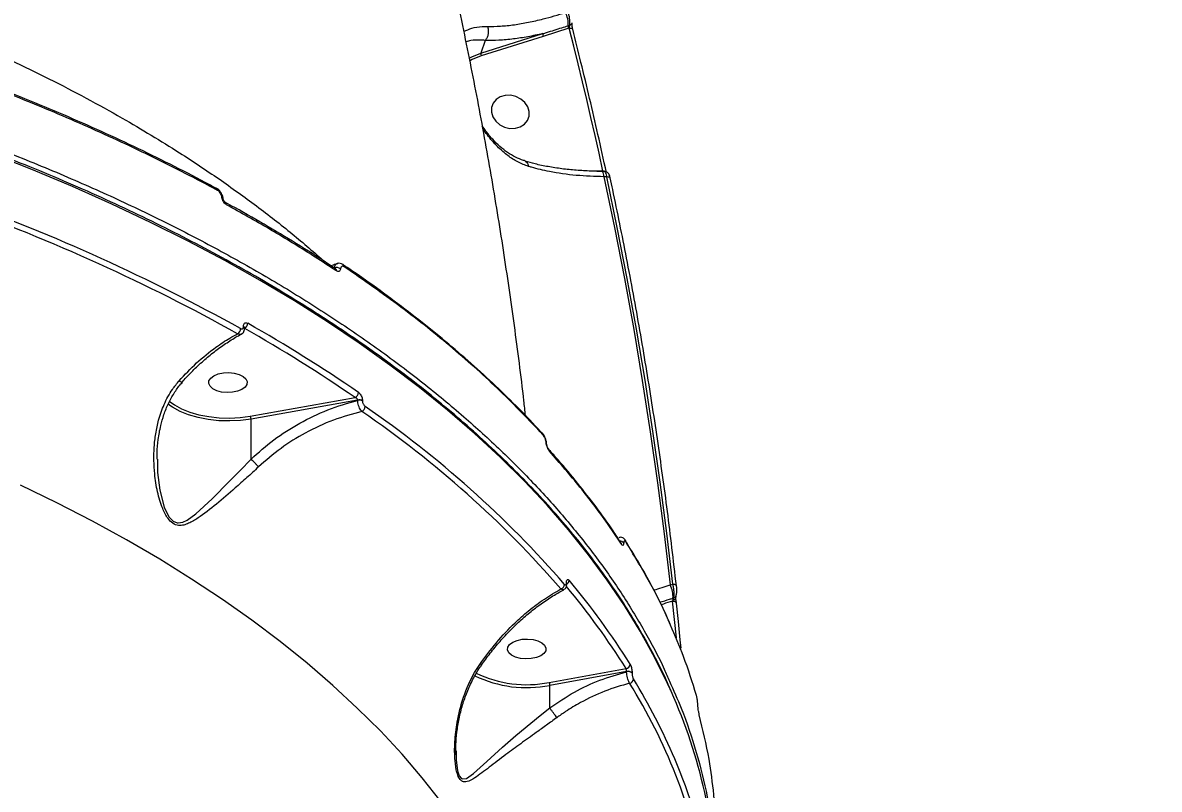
# Model space of a CAD drawing. Header units: millimetres. Extents: x -10881 to 8954, y -8695 to 5624.
# Drawn here: x -4255.8 to -3991.5, y 2245.8 to 2424.1 of the extents above; entities that cross this region are included whole.
import ezdxf

# ---------------------------------------------------------------- set-up
doc = ezdxf.new("R2010")
doc.units = ezdxf.units.MM
for name, color, linetype in [('DIKOM_ОБЪЕКТ', 7, 'Continuous'), ('DIKOM_РАЗМЕР_ЗОНА', 7, 'Continuous'), ('DIKOM_РАЗМЕР_ОБЪЕКТА', 7, 'Continuous')]:
    doc.layers.add(name, color=color, linetype=linetype)
doc.styles.add('style1', font='arial.ttf', dxfattribs={"width": 0.8})
doc.dimstyles.new('1-50', dxfattribs={"dimtxt": 300, "dimasz": 200, "dimexe": 100, "dimexo": 0, "dimgap": 100, "dimtad": 1, "dimtxsty": 'style1', "dimcen": 200, "dimclrd": 7, "dimclre": 7, "dimclrt": 7, "dimadec": 1, "dimazin": 2, "dimtfac": 1, "dimtmove": 0, "dimatfit": 2, "dimfxl": 0, "dimlwd": 25, "dimlwe": 18, "dimarcsym": 0})

# ---------------------------------------------------------------- blocks, each defined once
blk = doc.blocks.new('*D9')
at = {"layer": 'Defpoints', "color": 0, "transparency": 16777216}
for p in [(-9533.99, 4149), (-6877.05, 4149), (-2715.65, -5051.15)]:
    blk.add_point(p, dxfattribs=at)
at = {"layer": 'DIKOM_РАЗМЕР_ОБЪЕКТА', "color": 7, "lineweight": 18, "transparency": 16777216}
for p, q in [((-6877.05, 4149), (-9633.99, 4149)), ((-2715.65, -5051.15), (-9633.99, -5051.15))]:
    blk.add_line(p, q, dxfattribs=at)
at = {"layer": 'DIKOM_РАЗМЕР_ОБЪЕКТА', "color": 7, "lineweight": 25, "transparency": 16777216}
blk.add_line((-9533.99, -4851.15), (-9533.99, 3949), dxfattribs=at)
at = {"layer": 'DIKOM_РАЗМЕР_ОБЪЕКТА', "color": 7, "transparency": 16777216}
for points in [[(-9567.32, 3949), (-9500.66, 3949), (-9533.99, 4149)], [(-9567.32, -4851.15), (-9500.66, -4851.15), (-9533.99, -5051.15)]]:
    blk.add_solid(points, dxfattribs=at)
at = {"layer": 'DIKOM_РАЗМЕР_ОБЪЕКТА', "color": 7, "transparency": 16777216, "insert": (-9787.16, -451.07), "char_height": 300, "attachment_point": 5, "rotation": 90, "style": 'style1'}
blk.add_mtext('9200', dxfattribs=at)
blk = doc.blocks.new('*D10')
at = {"layer": 'Defpoints', "color": 0, "transparency": 16777216}
for p in [(-7152.73, 2730.8), (7385.22, 911.28), (7385.22, -7693.77)]:
    blk.add_point(p, dxfattribs=at)
at = {"layer": 'DIKOM_РАЗМЕР_ОБЪЕКТА', "color": 7, "lineweight": 18, "transparency": 16777216}
for p, q in [((-7152.73, 2730.8), (-7152.73, -7793.77)), ((7385.22, 911.28), (7385.22, -7793.77))]:
    blk.add_line(p, q, dxfattribs=at)
at = {"layer": 'DIKOM_РАЗМЕР_ОБЪЕКТА', "color": 7, "lineweight": 25, "transparency": 16777216}
blk.add_line((-6952.73, -7693.77), (7185.22, -7693.77), dxfattribs=at)
at = {"layer": 'DIKOM_РАЗМЕР_ОБЪЕКТА', "color": 7, "transparency": 16777216}
for points in [[(-6952.73, -7660.43), (-6952.73, -7727.1), (-7152.73, -7693.77)], [(7185.22, -7660.43), (7185.22, -7727.1), (7385.22, -7693.77)]]:
    blk.add_solid(points, dxfattribs=at)
at = {"layer": 'DIKOM_РАЗМЕР_ОБЪЕКТА', "color": 7, "transparency": 16777216, "insert": (116.24, -7440.59), "char_height": 300, "attachment_point": 5, "style": 'style1'}
blk.add_mtext('14500', dxfattribs=at)
blk = doc.blocks.new('*D11')
at = {"layer": 'Defpoints', "color": 0, "transparency": 16777216}
for p in [(-7028.45, 5624.13), (-10431.26, -7165.91), (-2784.83, -7165.91)]:
    blk.add_point(p, dxfattribs=at)
at = {"layer": 'DIKOM_РАЗМЕР_ЗОНА', "color": 7, "lineweight": 18, "transparency": 16777216}
for p, q in [((-7028.45, 5624.13), (-10531.26, 5624.13)), ((-2784.83, -7165.91), (-10531.26, -7165.91))]:
    blk.add_line(p, q, dxfattribs=at)
at = {"layer": 'DIKOM_РАЗМЕР_ЗОНА', "color": 7, "lineweight": 25, "transparency": 16777216}
blk.add_line((-10431.26, 5424.13), (-10431.26, -6965.91), dxfattribs=at)
at = {"layer": 'DIKOM_РАЗМЕР_ЗОНА', "color": 7, "transparency": 16777216}
for points in [[(-10464.6, 5424.13), (-10397.93, 5424.13), (-10431.26, 5624.13)], [(-10464.6, -6965.91), (-10397.93, -6965.91), (-10431.26, -7165.91)]]:
    blk.add_solid(points, dxfattribs=at)
at = {"layer": 'DIKOM_РАЗМЕР_ЗОНА', "color": 7, "transparency": 16777216, "insert": (-10684.43, -770.89), "char_height": 300, "attachment_point": 5, "rotation": 90, "style": 'style1'}
blk.add_mtext('12800', dxfattribs=at)
blk = doc.blocks.new('*D12')
at = {"layer": 'Defpoints', "color": 0, "transparency": 16777216}
for p in [(-9113.32, 3014.05), (8954.2, 2756.48), (8954.2, -8594.51)]:
    blk.add_point(p, dxfattribs=at)
at = {"layer": 'DIKOM_РАЗМЕР_ЗОНА', "color": 7, "lineweight": 18, "transparency": 16777216}
for p, q in [((-9113.32, 3014.05), (-9113.32, -8694.51)), ((8954.2, 2756.48), (8954.2, -8694.51))]:
    blk.add_line(p, q, dxfattribs=at)
at = {"layer": 'DIKOM_РАЗМЕР_ЗОНА', "color": 7, "lineweight": 25, "transparency": 16777216}
blk.add_line((-8913.32, -8594.51), (8754.2, -8594.51), dxfattribs=at)
at = {"layer": 'DIKOM_РАЗМЕР_ЗОНА', "color": 7, "transparency": 16777216}
for points in [[(-8913.32, -8561.18), (-8913.32, -8627.85), (-9113.32, -8594.51)], [(8754.2, -8561.18), (8754.2, -8627.85), (8954.2, -8594.51)]]:
    blk.add_solid(points, dxfattribs=at)
at = {"layer": 'DIKOM_РАЗМЕР_ЗОНА', "color": 7, "transparency": 16777216, "insert": (-79.56, -8341.34), "char_height": 300, "attachment_point": 5, "style": 'style1'}
blk.add_mtext('18000', dxfattribs=at)

msp = doc.modelspace()

# ---------------------------------------------------------------- linework, layer by layer
at = {"layer": 'DIKOM_ОБЪЕКТ', "color": 7, "linetype": 'Continuous', "lineweight": 15}
for p, q in [((-4149.306, 2417.013), (-4134.891, 2421.535)), ((-4134.77, 2420.874), (-4149.185, 2416.352)), ((-4128.851, 2422.77), (-4134.77, 2420.874)), ((-4128.983, 2423.383), (-4128.618, 2423.497)), ((-4128.729, 2422.808), (-4128.851, 2422.77)), ((-4148.298, 2419.957), (-4149.306, 2417.013)), ((-4122.353, 2389.553), (-4121.406, 2389.549)), ((-4121.406, 2389.549), (-4120.906, 2389.55)), ((-4120.529, 2389.501), (-4121.102, 2389.5)), ((-4121.102, 2389.5), (-4121.087, 2389.499)), ((-4120.015, 2388.269), (-4120.663, 2388.267)), ((-4210.852, 2385.625), (-4210.8, 2385.601)), ((-4181.327, 2367.837), (-4181.28, 2367.809)), ((-4204.486, 2353.41), (-4204.486, 2353.457)), ((-4204.224, 2353.062), (-4204.224, 2353.11)), ((-4202.907, 2332.588), (-4178.554, 2336.915)), ((-4177.943, 2336.323), (-4202.744, 2331.916)), ((-4177.943, 2336.255), (-4177.943, 2336.323)), ((-4221.404, 2334.929), (-4222.093, 2335.454)), ((-4176.813, 2336.142), (-4176.813, 2336.074)), ((-4202.744, 2322.583), (-4202.744, 2331.916)), ((-4129.404, 2293.792), (-4129.404, 2293.86)), ((-4129.321, 2293.587), (-4129.321, 2293.655)), ((-4105.281, 2293.322), (-4104.657, 2293.518)), ((-4104.62, 2290.257), (-4104.415, 2290.321)), ((-4105.306, 2284.255), (-4105.478, 2284.642)), ((-4133.449, 2270.64), (-4115.529, 2273.872)), ((-4115.404, 2273.193), (-4133.285, 2269.968)), ((-4115.404, 2273.146), (-4115.404, 2273.193)), ((-4114.12, 2272.863), (-4114.12, 2272.816)), ((-4133.285, 2264.727), (-4133.285, 2269.968)), ((-4155.068, 2254.748), (-4155.071, 2253.788))]:
    msp.add_line(p, q, dxfattribs=at)
at = {"layer": 'DIKOM_ОБЪЕКТ', "color": 7, "linetype": 'Continuous', "lineweight": 15, "flags": 128}
for points in [[(-4128.729, 2422.808), (-4128.549, 2422.818), (-4128.382, 2422.809), (-4128.234, 2422.782), (-4128.111, 2422.736), (-4128.016, 2422.675), (-4127.955, 2422.6), (-4127.934, 2422.547)], [(-4120.906, 2389.55), (-4121.818, 2393.713), (-4122.749, 2397.875), (-4123.699, 2402.035), (-4124.667, 2406.193), (-4125.655, 2410.349), (-4126.661, 2414.504), (-4127.686, 2418.657), (-4128.729, 2422.808)], [(-4152.01, 2415.855), (-4151.389, 2416.177), (-4149.306, 2417.013)], [(-4149.185, 2416.352), (-4151.312, 2415.488), (-4151.915, 2415.168)], [(-4141.274, 2399.514), (-4140.118, 2399.85), (-4139.153, 2400.468), (-4138.455, 2401.32), (-4138.081, 2402.335), (-4138.062, 2403.431), (-4138.4, 2404.519), (-4139.065, 2405.512), (-4140.006, 2406.329), (-4141.145, 2406.904), (-4142.391, 2407.189), (-4143.642, 2407.163), (-4144.797, 2406.827), (-4145.763, 2406.208), (-4146.461, 2405.357), (-4146.834, 2404.342), (-4146.853, 2403.246), (-4146.516, 2402.157), (-4145.851, 2401.164), (-4144.91, 2400.348), (-4143.77, 2399.773), (-4142.525, 2399.487), (-4141.274, 2399.514)], [(-4105.065, 2268.587), (-4105.9, 2270.432), (-4108.891, 2276.517), (-4112.223, 2282.554), (-4115.894, 2288.539), (-4119.901, 2294.467), (-4124.24, 2300.332), (-4128.908, 2306.13), (-4133.901, 2311.855), (-4139.214, 2317.504), (-4144.843, 2323.071), (-4150.784, 2328.551), (-4157.031, 2333.94), (-4163.579, 2339.234), (-4170.423, 2344.428), (-4177.556, 2349.517), (-4184.973, 2354.497), (-4192.668, 2359.365), (-4200.634, 2364.116), (-4208.865, 2368.745), (-4217.352, 2373.25), (-4226.09, 2377.625), (-4235.071, 2381.869), (-4244.288, 2385.976), (-4253.731, 2389.944), (-4263.395, 2393.77)], [(-4120.663, 2388.267), (-4118.205, 2376.423), (-4115.899, 2364.568), (-4113.746, 2352.706), (-4111.746, 2340.836), (-4109.899, 2328.962), (-4108.206, 2317.084), (-4106.667, 2305.203), (-4105.281, 2293.322)], [(-4120.015, 2388.269), (-4119.834, 2388.273), (-4119.666, 2388.259), (-4119.517, 2388.227), (-4119.393, 2388.177), (-4119.298, 2388.113), (-4119.235, 2388.036), (-4119.211, 2387.971)], [(-4104.657, 2293.518), (-4106.042, 2305.375), (-4107.58, 2317.231), (-4109.271, 2329.085), (-4111.115, 2340.935), (-4113.112, 2352.78), (-4115.261, 2364.618), (-4117.562, 2376.448), (-4120.015, 2388.269)], [(-4205.847, 2338.375), (-4207.036, 2338.129), (-4208.311, 2338.067), (-4209.568, 2338.192), (-4210.707, 2338.494), (-4211.634, 2338.949), (-4212.274, 2339.52), (-4212.576, 2340.161), (-4212.515, 2340.82), (-4212.096, 2341.443), (-4211.353, 2341.98), (-4210.347, 2342.388), (-4209.157, 2342.633), (-4207.882, 2342.696), (-4206.625, 2342.571), (-4205.486, 2342.269), (-4204.559, 2341.814), (-4203.919, 2341.242), (-4203.617, 2340.602), (-4203.678, 2339.943), (-4204.097, 2339.32), (-4204.84, 2338.782), (-4205.847, 2338.375)], [(-4221.738, 2336.076), (-4220.571, 2335.222), (-4218.898, 2334.303), (-4216.972, 2333.526), (-4214.839, 2332.91), (-4212.548, 2332.468), (-4210.153, 2332.211), (-4207.709, 2332.145), (-4205.275, 2332.272), (-4202.907, 2332.588)], [(-4202.744, 2331.916), (-4205.186, 2331.59), (-4207.697, 2331.459), (-4210.216, 2331.527), (-4212.686, 2331.792), (-4215.049, 2332.248), (-4217.249, 2332.884), (-4219.235, 2333.685), (-4220.961, 2334.632), (-4221.404, 2334.929)], [(-4224.478, 2322.588), (-4224.48, 2319.456), (-4223.968, 2315.367), (-4222.923, 2311.436), (-4221.835, 2309.189), (-4220.864, 2308.15), (-4219.928, 2307.766), (-4219.669, 2307.742), (-4218.599, 2307.927), (-4217.576, 2308.422), (-4215.593, 2309.863), (-4211.75, 2313.382), (-4207.714, 2317.449), (-4205.257, 2319.962), (-4202.744, 2322.58), (-4202.743, 2322.581), (-4202.743, 2322.581)], [(-4158.516, 2242.927), (-4162.906, 2248.484), (-4167.623, 2253.97), (-4172.663, 2259.379), (-4178.022, 2264.707), (-4183.693, 2269.948), (-4189.672, 2275.097), (-4195.953, 2280.15), (-4202.53, 2285.103), (-4209.398, 2289.949), (-4216.55, 2294.685), (-4223.979, 2299.307), (-4231.678, 2303.811), (-4239.64, 2308.191), (-4247.858, 2312.444), (-4256.324, 2316.566)], [(-4104.657, 2293.518), (-4104.474, 2293.508), (-4104.303, 2293.479), (-4104.152, 2293.434), (-4104.026, 2293.373), (-4103.929, 2293.298), (-4103.865, 2293.214), (-4103.836, 2293.122), (-4103.844, 2293.026)], [(-4104.707, 2289.575), (-4104.523, 2289.564), (-4104.353, 2289.535), (-4104.201, 2289.488), (-4104.075, 2289.426), (-4103.978, 2289.351), (-4103.915, 2289.266), (-4103.887, 2289.173), (-4103.895, 2289.077)], [(-4103.821, 2280.94), (-4103.831, 2281.046), (-4104.259, 2285.31), (-4104.707, 2289.575)], [(-4103.926, 2289.828), (-4103.926, 2289.828), (-4103.94, 2289.818)], [(-4103.895, 2289.077), (-4103.447, 2284.809), (-4103.018, 2280.541), (-4102.829, 2278.589)], [(-4103.87, 2290.855), (-4103.861, 2290.934), (-4103.867, 2291.052)], [(-4136.388, 2276.427), (-4137.577, 2276.182), (-4138.852, 2276.119), (-4140.109, 2276.244), (-4141.248, 2276.546), (-4142.175, 2277.001), (-4142.815, 2277.572), (-4143.117, 2278.213), (-4143.056, 2278.872), (-4142.637, 2279.495), (-4141.894, 2280.032), (-4140.888, 2280.44), (-4139.699, 2280.685), (-4138.423, 2280.748), (-4137.166, 2280.623), (-4136.027, 2280.321), (-4135.1, 2279.866), (-4134.46, 2279.295), (-4134.158, 2278.654), (-4134.219, 2277.995), (-4134.638, 2277.372), (-4135.381, 2276.834), (-4136.388, 2276.427)], [(-4155.071, 2253.788), (-4155.074, 2252.693), (-4154.714, 2250.108), (-4154.314, 2248.959), (-4153.769, 2248.304), (-4153.761, 2248.299), (-4153.572, 2248.21), (-4152.595, 2248.329), (-4150.995, 2249.445), (-4147.904, 2252.267), (-4144.294, 2255.613), (-4141.153, 2258.336), (-4137.689, 2261.198), (-4135.516, 2262.941), (-4133.285, 2264.72), (-4133.283, 2264.721), (-4133.283, 2264.721)]]:
    msp.add_lwpolyline(points, dxfattribs=at)
at = {"layer": 'DIKOM_ОБЪЕКТ', "color": 7, "linetype": 'Continuous', "lineweight": 15}
for centre, radius, start, end in [((-4134.683, 2423.758), 5.713, 356.23897, 28.1014), ((-4128.795, 2424.219), 0.743, 283.77194, 348.30563), ((-4133.872, 2421.379), 1.03, 171.30695, 209.38043), ((-4127.843, 2423.308), 1.143, 176.23897, 208.1014), ((-4148.288, 2416.858), 1.03, 171.30702, 209.38078), ((-4122.295, 2388.394), 1.637, 355.55465, 42.41509), ((-4120.749, 2388.444), 1.117, 65.1639, 98.06362), ((-4211.117, 2385.135), 0.564, 355.10635, 55.77669), ((-4425.862, 1954.925), 453.738, 60.99452, 70.1349), ((-4425.666, 1955.225), 454.742, 60.99452, 70.1349), ((-4209.568, 2383.092), 0.351, 16.8331, 78.57169), ((-4208.983, 2381.805), 0.557, 354.79744, 58.07419), ((-4182.829, 2365.684), 1.439, 52.10288, 112.27227), ((-4183.431, 2366.376), 0.586, 356.34513, 54.3425), ((-4181.637, 2367.336), 0.592, 356.70405, 52.99995), ((-4206.6, 2352.975), 1.436, 301.61704, 358.1873), ((-4204.647, 2353.064), 0.425, 5.62803, 67.70409), ((-4204.65, 2353.013), 0.43, 7.46597, 67.50174), ((-4204.885, 2354.21), 1.413, 298.39101, 358.38618), ((-4372.938, 2054.723), 342.662, 55.43964, 60.50202), ((-4372.6, 2055.214), 343.48, 55.43964, 60.50202), ((-4179.078, 2338.134), 1.326, 293.2332, 357.68856), ((-4177.616, 2334.744), 1.613, 60.13839, 101.70474), ((-4177.616, 2334.675), 1.613, 60.13839, 101.70474), ((-4177.532, 2334.866), 1.33, 295.95788, 357.49828), ((-4315.371, 2131.877), 244.706, 40.99128, 55.5516), ((-4314.93, 2132.568), 245.247, 40.99128, 55.5516), ((-4204.146, 2331.931), 1.402, 359.37017, 27.91502), ((-4135.511, 2328.266), 0.652, 359.2227, 45.37608), ((-4134.216, 2326.205), 0.204, 7.82156, 56.77845), ((-4133.986, 2324.434), 0.656, 359.18219, 42.90609), ((-4116.97, 2302.475), 1.059, 33.12315, 91.17424), ((-4117.267, 2302.759), 0.688, 0.08377, 34.45461), ((-4116.274, 2303.347), 0.69, 0.2538, 34.49857), ((-4129.898, 2294.46), 1.122, 300.46633, 357.00164), ((-4261.271, 2183.057), 173.067, 32.04618, 40.04277), ((-4130.979, 2293.513), 1.166, 285.66818, 356.23094), ((-4129.635, 2293.648), 0.313, 0.26761, 42.67851), ((-4129.638, 2293.578), 0.317, 3.28875, 42.54921), ((-4261.695, 2182.382), 172.438, 32.0437, 39.89345), ((-4110.321, 2290.631), 5.713, 356.23897, 28.1014), ((-4103.671, 2290.167), 0.953, 174.61253, 198.32485), ((-4104.382, 2287.689), 2.187, 77.98526, 95.10309), ((-4104.565, 2291.019), 0.714, 282.15563, 346.73358), ((-4115.683, 2274.971), 1.109, 277.98117, 355.64451), ((-4115.052, 2271.9), 1.34, 45.92177, 105.20876), ((-4115.052, 2271.853), 1.34, 45.92177, 105.20876), ((-4138.64, 2297.178), 27.732, 244.28102, 281.13301), ((-4138.64, 2296.983), 26.849, 244.09917, 281.14742), ((-4114.914, 2271.542), 1.099, 281.1309, 355.78462), ((-4225.458, 2201.425), 130.512, 10.92108, 31.93658), ((-4235.52, 2196.847), 142.754, 23.10966, 31.51173), ((-4212.742, 2219.764), 118.229, 0.31783, 24.39053), ((-4217.222, 2204.5), 122.921, 10.57117, 23.17616)]:
    msp.add_arc(centre, radius, start, end, dxfattribs=at)
for points, knots in [([(-4138.907, 2332.697), (-4139.031, 2333.852), (-4139.783, 2340.848), (-4141.468, 2353.667), (-4143.979, 2371.153), (-4146.83, 2388.618), (-4149.986, 2406.061), (-4153.456, 2423.477), (-4157.236, 2440.86), (-4161.328, 2458.207), (-4165.729, 2475.512), (-4170.439, 2492.771), (-4175.457, 2509.98), (-4180.782, 2527.132), (-4186.413, 2544.224), (-4192.348, 2561.251), (-4198.586, 2578.208), (-4205.126, 2595.09), (-4211.966, 2611.893), (-4219.104, 2628.612), (-4226.539, 2645.242), (-4234.268, 2661.778), (-4242.291, 2678.216), (-4250.603, 2694.552), (-4259.21, 2710.778), (-4267.866, 2726.508), (-4273.784, 2736.764), (-4276.633, 2741.7)], [0, 0, 0, 0, 0.0081035, 0.0490829, 0.0901007, 0.1311578, 0.1722551, 0.2133931, 0.2545725, 0.2957939, 0.3370576, 0.378364, 0.4197135, 0.4611061, 0.502542, 0.5440211, 0.5855434, 0.6271086, 0.6687167, 0.7103671, 0.7520596, 0.7937936, 0.8355687, 0.8773841, 0.9192393, 0.9611334, 1, 1, 1, 1]), ([(-4589.036, 2465.528), (-4582.877, 2466.026), (-4570.517, 2467.025), (-4551.769, 2467.944), (-4532.801, 2468.432), (-4513.668, 2468.435), (-4494.343, 2467.952), (-4474.949, 2466.968), (-4455.508, 2465.473), (-4437.404, 2463.597), (-4420.639, 2461.446), (-4405.233, 2459.12), (-4389.935, 2456.455), (-4374.791, 2453.452), (-4359.788, 2450.1), (-4344.999, 2446.409), (-4330.442, 2442.377), (-4316.641, 2438.156), (-4303.598, 2433.789), (-4291.289, 2429.31), (-4279.302, 2424.58), (-4268.401, 2419.921), (-4258.549, 2415.399), (-4249.668, 2411.057), (-4241.046, 2406.567), (-4230.803, 2400.885), (-4220.448, 2394.626), (-4210.106, 2387.763), (-4201.37, 2381.467), (-4193.096, 2375.026), (-4188.001, 2370.598), (-4185.469, 2368.397)], [0, 0, 0, 0, 0.0396688, 0.0796068, 0.1196409, 0.1602561, 0.2009726, 0.2422849, 0.2837042, 0.3254162, 0.3591255, 0.3929995, 0.4269326, 0.461218, 0.4955647, 0.5302701, 0.5650392, 0.5999832, 0.6316459, 0.6633086, 0.695167, 0.7270254, 0.7527757, 0.7785261, 0.8043815, 0.830237, 0.8736405, 0.9052279, 0.9368153, 0.9685979, 1, 1, 1, 1]), ([(-4657.221, 2425.53), (-4652.9, 2426.31), (-4643.106, 2428.078), (-4627.604, 2430.47), (-4610.716, 2432.713), (-4593.618, 2434.59), (-4576.219, 2436.115), (-4558.584, 2437.269), (-4540.699, 2438.043), (-4522.723, 2438.422), (-4504.898, 2438.405), (-4487.303, 2438.005), (-4469.925, 2437.238), (-4452.584, 2436.097), (-4435.185, 2434.57), (-4417.802, 2432.653), (-4400.429, 2430.335), (-4383.221, 2427.629), (-4366.413, 2424.575), (-4350.067, 2421.198), (-4334.161, 2417.512), (-4318.531, 2413.48), (-4303.095, 2409.074), (-4287.925, 2404.302), (-4273.02, 2399.154), (-4258.523, 2393.668), (-4244.625, 2387.921), (-4231.371, 2381.948), (-4218.731, 2375.76), (-4206.575, 2369.29), (-4194.841, 2362.502), (-4183.593, 2355.414), (-4172.839, 2348.015), (-4162.685, 2340.367), (-4153.266, 2332.575), (-4144.598, 2324.681), (-4136.649, 2316.686), (-4129.336, 2308.51), (-4122.63, 2300.104), (-4116.562, 2291.499), (-4111.213, 2282.68), (-4107.504, 2275.818), (-4105.827, 2271.865), (-4105.434, 2270.936)], [0, 0, 0, 0, 0.0193545, 0.043868, 0.0683816, 0.0930654, 0.1177492, 0.1429701, 0.1681909, 0.1935974, 0.2190038, 0.2435173, 0.2680309, 0.2927147, 0.3173985, 0.3426193, 0.3678402, 0.3932466, 0.418653, 0.4431665, 0.4676801, 0.4923639, 0.5170477, 0.5422685, 0.5674894, 0.5928958, 0.6183022, 0.6428157, 0.6673292, 0.692013, 0.7166968, 0.7419177, 0.7671385, 0.7925449, 0.8179514, 0.8424649, 0.8669783, 0.8916621, 0.9163459, 0.9415667, 0.9667875, 0.9921939, 1, 1, 1, 1]), ([(-4105.158, 2268.875), (-4105.397, 2269.436), (-4106.463, 2271.936), (-4108.665, 2276.335), (-4111.77, 2282.066), (-4115.201, 2287.748), (-4118.927, 2293.381), (-4122.953, 2298.958), (-4127.274, 2304.476), (-4131.886, 2309.93), (-4136.787, 2315.317), (-4141.973, 2320.631), (-4147.439, 2325.87), (-4153.181, 2331.029), (-4159.196, 2336.105), (-4165.478, 2341.093), (-4172.022, 2345.989), (-4178.825, 2350.791), (-4185.879, 2355.493), (-4193.181, 2360.094), (-4200.725, 2364.589), (-4208.504, 2368.976), (-4216.513, 2373.25), (-4224.746, 2377.409), (-4233.197, 2381.449), (-4241.86, 2385.368), (-4250.727, 2389.163), (-4259.792, 2392.831), (-4269.049, 2396.369), (-4278.49, 2399.774), (-4288.108, 2403.045), (-4297.896, 2406.178), (-4307.847, 2409.171), (-4317.953, 2412.022), (-4328.207, 2414.729), (-4338.601, 2417.29), (-4349.127, 2419.703), (-4359.777, 2421.967), (-4370.543, 2424.079), (-4381.417, 2426.037), (-4392.392, 2427.842), (-4403.458, 2429.49), (-4414.607, 2430.981), (-4425.832, 2432.314), (-4437.123, 2433.488), (-4448.472, 2434.502), (-4459.871, 2435.355), (-4471.31, 2436.047), (-4482.783, 2436.577), (-4494.279, 2436.942), (-4504.526, 2437.131), (-4510.939, 2437.157), (-4513.513, 2437.168)], [0, 0, 0, 0, 0.0059079, 0.026298, 0.0466941, 0.0670961, 0.0875033, 0.1079155, 0.1283321, 0.1487525, 0.1691761, 0.1896025, 0.2100311, 0.2304614, 0.2508931, 0.2713258, 0.2917591, 0.3121929, 0.3326269, 0.3530608, 0.3734946, 0.393928, 0.4143611, 0.4347938, 0.4552259, 0.4756575, 0.4960886, 0.5165191, 0.5369491, 0.5573785, 0.5778074, 0.5982358, 0.6186636, 0.639091, 0.6595179, 0.6799444, 0.7003704, 0.7207961, 0.7412214, 0.7616463, 0.782071, 0.8024953, 0.8229195, 0.8433433, 0.863767, 0.8841905, 0.9046138, 0.925037, 0.9454602, 0.9658832, 0.9863062, 1, 1, 1, 1]), ([(-4147.712, 2423.206), (-4146.739, 2423.215), (-4144.783, 2423.231), (-4141.591, 2423.573), (-4138.255, 2424.136), (-4134.315, 2425.015), (-4131.375, 2425.917), (-4129.644, 2426.449)], [0, 0, 0, 0, 0.1872854, 0.3765509, 0.5570061, 0.7391968, 1, 1, 1, 1]), ([(-4128.618, 2423.497), (-4128.615, 2423.519), (-4128.585, 2423.72), (-4128.566, 2424.196), (-4128.637, 2425.001), (-4128.797, 2425.868), (-4128.96, 2426.382), (-4129.041, 2426.638)], [0, 0, 0, 0, 0.0286324, 0.2670867, 0.510146, 0.7556544, 1, 1, 1, 1]), ([(-4127.933, 2422.551), (-4127.939, 2422.573), (-4127.971, 2422.687), (-4128.024, 2422.974), (-4128.072, 2423.359), (-4128.089, 2423.71), (-4128.084, 2423.934), (-4128.071, 2424.047), (-4128.069, 2424.06), (-4128.069, 2424.061)], [0, 0, 0, 0, 0.0476808, 0.2587152, 0.4916797, 0.6974881, 0.8699499, 0.9981725, 1, 1, 1, 1]), ([(-4153.218, 2422.021), (-4152.65, 2422.306), (-4151.513, 2422.875), (-4149.529, 2423.184), (-4148.132, 2423.201), (-4147.712, 2423.206)], [0, 0, 0, 0, 0.4109416, 0.82260292, 1, 1, 1, 1]), ([(-4134.891, 2421.535), (-4136.054, 2421.279), (-4138.39, 2420.765), (-4141.806, 2420.255), (-4145.166, 2419.939), (-4147.25, 2419.951), (-4148.298, 2419.957)], [0, 0, 0, 0, 0.2380428, 0.4781615, 0.737711, 1, 1, 1, 1]), ([(-4148.295, 2419.962), (-4148.135, 2420.148), (-4147.817, 2420.52), (-4147.542, 2421.305), (-4147.462, 2422.152), (-4147.559, 2422.75), (-4147.666, 2423.086), (-4147.696, 2423.165), (-4147.712, 2423.206)], [0, 0, 0, 0, 0.23162204, 0.46324406, 0.69486649, 0.92648967, 0.96103414, 1, 1, 1, 1]), ([(-4134.891, 2421.535), (-4134.595, 2421.625), (-4133.115, 2422.074), (-4131.153, 2422.701), (-4129.473, 2423.229), (-4128.983, 2423.383)], [0, 0, 0, 0, 0.15042204, 0.75212478, 1, 1, 1, 1]), ([(-4128.729, 2422.808), (-4128.72, 2422.867), (-4128.701, 2422.982), (-4128.669, 2423.174), (-4128.642, 2423.343), (-4128.627, 2423.44), (-4128.62, 2423.484), (-4128.619, 2423.493), (-4128.618, 2423.497)], [0, 0, 0, 0, 0.263118, 0.515948, 0.7521042, 0.9410882, 0.9741792, 1, 1, 1, 1]), ([(-4120.102, 2389.255), (-4120.75, 2392.201), (-4122.628, 2400.741), (-4125.246, 2411.839), (-4127.29, 2419.983), (-4127.934, 2422.547)], [0, 0, 0, 0, 0.2651056, 0.7685919, 1, 1, 1, 1]), ([(-4148.295, 2419.962), (-4148.295, 2419.962), (-4148.687, 2419.995), (-4149.917, 2420.063), (-4151.515, 2420.021), (-4152.386, 2419.754), (-4152.745, 2419.644)], [0, 0, 0, 0, 0.0002555, 0.2031281, 0.6710993, 1, 1, 1, 1]), ([(-4148.298, 2419.957), (-4148.297, 2419.958), (-4148.297, 2419.96), (-4148.295, 2419.961), (-4148.295, 2419.962)], [0, 0, 0, 0, 0.6235445, 1, 1, 1, 1]), ([(-4210.881, 2385.565), (-4211.722, 2386.026), (-4215.202, 2387.934), (-4221.555, 2391.174), (-4229.937, 2395.281), (-4238.555, 2399.264), (-4247.381, 2403.127), (-4256.41, 2406.866), (-4265.638, 2410.472), (-4274.241, 2413.669), (-4279.846, 2415.602), (-4282.244, 2416.429)], [0, 0, 0, 0, 0.0394585, 0.1632197, 0.287103, 0.411079, 0.5351175, 0.6591879, 0.7832498, 0.9072717, 1, 1, 1, 1]), ([(-4210.555, 2385.087), (-4213.034, 2386.406), (-4220.276, 2390.261), (-4232.836, 2396.384), (-4248.485, 2403.318), (-4264.814, 2409.9), (-4276.239, 2413.939), (-4281.958, 2415.961)], [0, 0, 0, 0, 0.1144547, 0.3345006, 0.5550758, 0.7772655, 1, 1, 1, 1]), ([(-4138.96, 2391.944), (-4139.093, 2391.976), (-4139.86, 2392.163), (-4141.258, 2392.804), (-4143.114, 2393.871), (-4144.9, 2395.257), (-4146.563, 2396.935), (-4147.93, 2398.558), (-4148.682, 2399.696), (-4148.964, 2400.123)], [0, 0, 0, 0, 0.0343709, 0.198509, 0.3677693, 0.5403631, 0.7162769, 0.8935007, 1, 1, 1, 1]), ([(-4138.215, 2390.659), (-4138.429, 2390.728), (-4139.482, 2391.071), (-4141.314, 2391.953), (-4143.757, 2393.632), (-4146.097, 2395.896), (-4147.868, 2397.972), (-4148.691, 2399.361), (-4148.885, 2399.689)], [0, 0, 0, 0, 0.0503626, 0.2482518, 0.4462962, 0.686011, 0.9258594, 1, 1, 1, 1]), ([(-4121.088, 2389.539), (-4121.958, 2389.541), (-4124.001, 2389.547), (-4127.136, 2389.738), (-4130.471, 2390.078), (-4133.664, 2390.577), (-4136.527, 2391.165), (-4138.224, 2391.65), (-4138.985, 2391.867)], [0, 0, 0, 0, 0.1336468, 0.3137863, 0.4943788, 0.674674, 0.8540882, 1, 1, 1, 1]), ([(-4138.979, 2391.834), (-4138.977, 2391.834), (-4138.811, 2391.827), (-4138.552, 2391.562), (-4138.327, 2391.16), (-4138.242, 2390.822), (-4138.222, 2390.697), (-4138.215, 2390.659)], [0, 0, 0, 0, 0.0057537, 0.397893, 0.7900336, 0.9351849, 1, 1, 1, 1]), ([(-4120.663, 2388.267), (-4122.831, 2388.327), (-4127.229, 2388.449), (-4132.853, 2389.284), (-4136.427, 2390.127), (-4137.982, 2390.589), (-4138.215, 2390.659)], [0, 0, 0, 0, 0.34349886, 0.69693972, 0.95453068, 1, 1, 1, 1]), ([(-4120.883, 2389.5), (-4120.887, 2389.508), (-4120.895, 2389.523), (-4120.902, 2389.541), (-4120.906, 2389.55)], [0, 0, 0, 0, 0.5346157, 1, 1, 1, 1]), ([(-4120.015, 2388.269), (-4120.023, 2388.311), (-4120.073, 2388.59), (-4120.187, 2389.034), (-4120.361, 2389.433), (-4120.475, 2389.472), (-4120.529, 2389.49)], [0, 0, 0, 0, 0.0570362, 0.380581, 0.7035393, 1, 1, 1, 1]), ([(-4119.234, 2388.031), (-4119.267, 2388.177), (-4119.347, 2388.53), (-4119.511, 2388.898), (-4119.798, 2389.246), (-4120.14, 2389.459), (-4120.398, 2389.486), (-4120.528, 2389.499)], [0, 0, 0, 0, 0.2020187, 0.488337, 0.6739156, 0.8365663, 1, 1, 1, 1]), ([(-4103.836, 2293.121), (-4104.171, 2296.078), (-4105.142, 2304.653), (-4106.986, 2318.844), (-4109.468, 2335.689), (-4112.263, 2352.526), (-4115.311, 2369.054), (-4117.697, 2380.865), (-4119.019, 2387.069), (-4119.211, 2387.971)], [0, 0, 0, 0, 0.0934433, 0.2709034, 0.4483654, 0.6258283, 0.8032919, 0.9714177, 1, 1, 1, 1]), ([(-4209.24, 2383.192), (-4209.242, 2383.227), (-4209.259, 2383.534), (-4209.465, 2384.134), (-4209.923, 2384.887), (-4210.397, 2385.394), (-4210.731, 2385.54), (-4210.812, 2385.576)], [0, 0, 0, 0, 0.0369583, 0.3187557, 0.604923, 0.9034452, 1, 1, 1, 1]), ([(-4209.499, 2383.436), (-4209.527, 2383.586), (-4209.584, 2383.887), (-4209.801, 2384.341), (-4210.092, 2384.737), (-4210.359, 2384.973), (-4210.516, 2385.064), (-4210.555, 2385.087)], [0, 0, 0, 0, 0.2263604, 0.4527269, 0.6823825, 0.9207758, 1, 1, 1, 1]), ([(-4208.428, 2381.754), (-4208.467, 2381.778), (-4208.627, 2381.872), (-4208.898, 2382.115), (-4209.192, 2382.519), (-4209.412, 2382.979), (-4209.47, 2383.283), (-4209.499, 2383.436)], [0, 0, 0, 0, 0.0795875, 0.3194881, 0.5497988, 0.7748586, 1, 1, 1, 1]), ([(-4208.682, 2382.276), (-4208.686, 2382.278), (-4208.704, 2382.287), (-4208.797, 2382.356), (-4208.927, 2382.493), (-4209.057, 2382.683), (-4209.157, 2382.89), (-4209.214, 2383.07), (-4209.226, 2383.154), (-4209.23, 2383.19)], [0, 0, 0, 0, 0.0542417, 0.2220346, 0.3909259, 0.5745859, 0.7409101, 0.8916377, 1, 1, 1, 1]), ([(-4183.093, 2366.844), (-4183.391, 2367.046), (-4186.019, 2368.83), (-4191.218, 2372.105), (-4198.717, 2376.648), (-4204.559, 2380.031), (-4207.96, 2381.865), (-4208.696, 2382.262)], [0, 0, 0, 0, 0.03745013, 0.33092901, 0.62504092, 0.91888787, 1, 1, 1, 1]), ([(-4182.845, 2366.338), (-4183.255, 2366.609), (-4185.303, 2367.963), (-4190.448, 2371.271), (-4198.472, 2376.185), (-4205.108, 2379.897), (-4208.428, 2381.754)], [0, 0, 0, 0, 0.0507693, 0.253855, 0.6266991, 1, 1, 1, 1]), ([(-4182.746, 2368.044), (-4182.84, 2368.003), (-4183.316, 2367.798), (-4183.783, 2367.665), (-4184.158, 2367.558)], [0, 0, 0, 0, 0.1970784, 1, 1, 1, 1]), ([(-4183.374, 2367.016), (-4183.367, 2367.061), (-4183.328, 2367.325), (-4183.163, 2367.712), (-4182.927, 2367.997), (-4182.754, 2368.013), (-4182.737, 2368.014)], [0, 0, 0, 0, 0.0882595, 0.5214621, 0.954232, 1, 1, 1, 1]), ([(-4181.285, 2367.8), (-4181.319, 2367.826), (-4181.527, 2367.988), (-4181.961, 2368.12), (-4182.456, 2368.149), (-4182.681, 2368.031), (-4182.734, 2368.004)], [0, 0, 0, 0, 0.0814237, 0.5099516, 0.8857885, 1, 1, 1, 1]), ([(-4183.084, 2366.848), (-4183.082, 2366.847), (-4183.077, 2366.845), (-4183.083, 2366.849), (-4183.087, 2366.852)], [0, 0, 0, 0, 0.4593032, 1, 1, 1, 1]), ([(-4181.945, 2366.82), (-4181.948, 2366.794), (-4181.968, 2366.638), (-4182.054, 2366.398), (-4182.26, 2366.212), (-4182.534, 2366.174), (-4182.742, 2366.284), (-4182.845, 2366.338)], [0, 0, 0, 0, 0.0479293, 0.2856334, 0.523625, 0.7617704, 1, 1, 1, 1]), ([(-4181.046, 2367.302), (-4181.149, 2367.357), (-4181.355, 2367.468), (-4181.628, 2367.43), (-4181.834, 2367.244), (-4181.921, 2367.003), (-4181.941, 2366.846), (-4181.945, 2366.82)], [0, 0, 0, 0, 0.2378088, 0.4755153, 0.7135038, 0.9515312, 1, 1, 1, 1]), ([(-4135.114, 2328.682), (-4135.62, 2329.244), (-4137.749, 2331.609), (-4141.791, 2335.707), (-4147.241, 2340.969), (-4152.992, 2346.151), (-4159.014, 2351.252), (-4165.301, 2356.269), (-4171.867, 2361.188), (-4177.222, 2365.026), (-4180.473, 2367.188), (-4181.36, 2367.778)], [0, 0, 0, 0, 0.0404853, 0.1703524, 0.3003496, 0.4304459, 0.5606098, 0.6908096, 0.821005, 0.9511633, 1, 1, 1, 1]), ([(-4134.859, 2328.258), (-4138.103, 2331.661), (-4144.599, 2338.476), (-4155.702, 2348.372), (-4167.723, 2358.044), (-4176.601, 2364.213), (-4181.046, 2367.302)], [0, 0, 0, 0, 0.2482503, 0.4971899, 0.7482385, 1, 1, 1, 1]), ([(-4205.165, 2352.93), (-4205.088, 2352.897), (-4204.936, 2352.83), (-4204.733, 2352.864), (-4204.579, 2352.995), (-4204.497, 2353.192), (-4204.489, 2353.348), (-4204.486, 2353.41)], [0, 0, 0, 0, 0.2142855, 0.4284468, 0.6429085, 0.8577318, 1, 1, 1, 1]), ([(-4205.006, 2351.68), (-4204.891, 2351.741), (-4204.628, 2351.881), (-4204.373, 2352.284), (-4204.228, 2352.693), (-4204.241, 2352.967), (-4204.245, 2353.067)], [0, 0, 0, 0, 0.2288635, 0.5240853, 0.8250537, 1, 1, 1, 1]), ([(-4204.486, 2353.457), (-4204.481, 2353.549), (-4204.468, 2353.781), (-4204.347, 2354.074), (-4204.117, 2354.271), (-4203.814, 2354.321), (-4203.587, 2354.22), (-4203.473, 2354.17)], [0, 0, 0, 0, 0.1407799, 0.3552888, 0.57002972, 0.78496235, 1, 1, 1, 1]), ([(-4204.222, 2353.106), (-4204.222, 2353.131), (-4204.22, 2353.186), (-4204.218, 2353.186), (-4204.217, 2353.186)], [0, 0, 0, 0, 0.44055895, 1, 1, 1, 1]), ([(-4219.478, 2340.793), (-4218.135, 2342.224), (-4215.417, 2345.12), (-4211.38, 2348.36), (-4208.153, 2350.498), (-4206.446, 2351.427), (-4205.847, 2351.752)], [0, 0, 0, 0, 0.3181952, 0.6439666, 0.8752526, 1, 1, 1, 1]), ([(-4218.708, 2340.521), (-4218.407, 2340.87), (-4217.344, 2342.103), (-4215.394, 2344.038), (-4212.885, 2346.301), (-4210.295, 2348.344), (-4207.664, 2350.116), (-4205.888, 2351.212), (-4204.999, 2351.638), (-4204.994, 2351.641)], [0, 0, 0, 0, 0.0729561, 0.2581347, 0.4439322, 0.6296979, 0.8148388, 0.9989482, 1, 1, 1, 1]), ([(-4205.006, 2351.661), (-4205.014, 2351.653), (-4205.115, 2351.56), (-4205.408, 2351.559), (-4205.701, 2351.688), (-4205.847, 2351.752)], [0, 0, 0, 0, 0.0407889, 0.5201919, 1, 1, 1, 1]), ([(-4201.025, 2320.761), (-4201.927, 2319.924), (-4203.745, 2318.236), (-4207.05, 2315.302), (-4210.877, 2312.029), (-4214.396, 2309.257), (-4216.884, 2307.76), (-4218.397, 2307.213), (-4219.638, 2307.081), (-4220.937, 2307.541), (-4222.262, 2308.926), (-4223.534, 2311.444), (-4224.561, 2314.996), (-4225.313, 2319.795), (-4225.403, 2324.354), (-4224.943, 2328.514), (-4224.233, 2331.869), (-4223.011, 2335.367), (-4221.375, 2338.451), (-4220.005, 2340.143), (-4219.478, 2340.793)], [0, 0, 0, 0, 0.0563553, 0.113614, 0.210372, 0.309985, 0.3619812, 0.3883029, 0.4153394, 0.4457393, 0.4741002, 0.5167989, 0.5802339, 0.6452969, 0.7405621, 0.7894789, 0.8388462, 0.8993621, 0.9613629, 1, 1, 1, 1]), ([(-4224.562, 2322.589), (-4224.57, 2323.087), (-4224.594, 2324.62), (-4224.344, 2327.229), (-4223.822, 2330.193), (-4223.03, 2333.005), (-4222.001, 2335.544), (-4220.662, 2337.916), (-4219.546, 2339.564), (-4218.798, 2340.345), (-4218.664, 2340.485)], [0, 0, 0, 0, 0.0769093, 0.236408, 0.4049342, 0.5435925, 0.6906844, 0.8323504, 0.9699769, 1, 1, 1, 1]), ([(-4219.478, 2340.793), (-4219.452, 2340.777), (-4219.35, 2340.716), (-4219.123, 2340.599), (-4218.866, 2340.507), (-4218.793, 2340.557), (-4218.759, 2340.579)], [0, 0, 0, 0, 0.0710704, 0.2783686, 0.6752281, 1, 1, 1, 1]), ([(-4177.943, 2336.323), (-4177.947, 2336.363), (-4177.952, 2336.412), (-4177.992, 2336.512), (-4178.064, 2336.625), (-4178.211, 2336.759), (-4178.381, 2336.86), (-4178.5, 2336.898), (-4178.554, 2336.915)], [0, 0, 0, 0, 0.1445064, 0.1754817, 0.3625593, 0.5710204, 0.8046785, 1, 1, 1, 1]), ([(-4177.753, 2338.08), (-4177.669, 2338.013), (-4177.482, 2337.864), (-4177.216, 2337.506), (-4176.992, 2337.06), (-4176.842, 2336.581), (-4176.822, 2336.289), (-4176.813, 2336.142)], [0, 0, 0, 0, 0.1741801, 0.389583, 0.5958005, 0.7978792, 1, 1, 1, 1]), ([(-4202.744, 2322.583), (-4201.012, 2324.125), (-4197.504, 2327.25), (-4191.443, 2331.073), (-4184.886, 2334.253), (-4180.277, 2335.582), (-4177.943, 2336.255)], [0, 0, 0, 0, 0.24196793, 0.49013945, 0.74177692, 1, 1, 1, 1]), ([(-4176.949, 2333.67), (-4179.172, 2333.061), (-4183.676, 2331.827), (-4190.01, 2328.848), (-4195.931, 2325.206), (-4199.313, 2322.255), (-4201.025, 2320.761)], [0, 0, 0, 0, 0.25360714, 0.51397552, 0.75397276, 1, 1, 1, 1]), ([(-4176.949, 2333.67), (-4177.032, 2333.763), (-4177.216, 2333.972), (-4177.486, 2334.455), (-4177.722, 2335.048), (-4177.891, 2335.68), (-4177.926, 2336.063), (-4177.943, 2336.255)], [0, 0, 0, 0, 0.1700403, 0.3808029, 0.5866976, 0.7931146, 1, 1, 1, 1]), ([(-4176.813, 2336.074), (-4176.806, 2335.978), (-4176.794, 2335.785), (-4176.695, 2335.47), (-4176.549, 2335.18), (-4176.377, 2334.948), (-4176.257, 2334.851), (-4176.203, 2334.808)], [0, 0, 0, 0, 0.2039663, 0.4080118, 0.6135217, 0.826536, 1, 1, 1, 1]), ([(-4134.014, 2326.231), (-4134.015, 2326.237), (-4134.022, 2326.487), (-4134.141, 2327.025), (-4134.409, 2327.765), (-4134.7, 2328.338), (-4134.952, 2328.584), (-4135.045, 2328.674)], [0, 0, 0, 0, 0.0057834, 0.2782192, 0.5431321, 0.8328592, 1, 1, 1, 1]), ([(-4134.104, 2326.376), (-4134.122, 2326.518), (-4134.159, 2326.802), (-4134.291, 2327.251), (-4134.47, 2327.684), (-4134.669, 2328.03), (-4134.804, 2328.192), (-4134.859, 2328.258)], [0, 0, 0, 0, 0.1920553, 0.3835881, 0.5902092, 0.8340758, 1, 1, 1, 1]), ([(-4133.33, 2324.425), (-4133.386, 2324.493), (-4133.524, 2324.662), (-4133.728, 2325.025), (-4133.912, 2325.476), (-4134.048, 2325.938), (-4134.085, 2326.229), (-4134.104, 2326.376)], [0, 0, 0, 0, 0.1655324, 0.4120459, 0.620061, 0.8097055, 1, 1, 1, 1]), ([(-4133.498, 2324.876), (-4133.506, 2324.884), (-4133.532, 2324.912), (-4133.639, 2325.064), (-4133.775, 2325.329), (-4133.899, 2325.659), (-4133.974, 2325.951), (-4134.007, 2326.144), (-4134.011, 2326.216), (-4134.012, 2326.229)], [0, 0, 0, 0, 0.074773, 0.2619804, 0.4908374, 0.6928799, 0.8501191, 0.9718809, 1, 1, 1, 1]), ([(-4116.729, 2303.126), (-4117.321, 2304.044), (-4119.129, 2306.848), (-4122.469, 2311.474), (-4126.745, 2316.994), (-4130.39, 2321.403), (-4132.703, 2323.946), (-4133.389, 2324.701)], [0, 0, 0, 0, 0.1248219, 0.3812649, 0.6371232, 0.892292, 1, 1, 1, 1]), ([(-4116.579, 2302.76), (-4116.792, 2303.085), (-4117.861, 2304.711), (-4120.934, 2309.183), (-4126.116, 2316.124), (-4130.924, 2321.656), (-4133.33, 2324.425)], [0, 0, 0, 0, 0.0441427, 0.2207211, 0.6100162, 1, 1, 1, 1]), ([(-4202.743, 2322.581), (-4202.743, 2322.581), (-4202.744, 2322.581), (-4202.744, 2322.582), (-4202.744, 2322.583), (-4202.744, 2322.583)], [0, 0, 0, 0, 0.3773373, 0.8876012, 1, 1, 1, 1]), ([(-4201.025, 2320.761), (-4201.062, 2320.809), (-4201.169, 2320.947), (-4201.426, 2321.255), (-4201.823, 2321.693), (-4202.305, 2322.184), (-4202.597, 2322.449), (-4202.743, 2322.581)], [0, 0, 0, 0, 0.08731044, 0.25361618, 0.50241081, 0.75120541, 1, 1, 1, 1]), ([(-4115.695, 2303.71), (-4115.714, 2303.744), (-4115.815, 2303.92), (-4116.056, 2304.171), (-4116.493, 2304.392), (-4116.913, 2304.437), (-4117.132, 2304.339), (-4117.217, 2304.301)], [0, 0, 0, 0, 0.0703485, 0.3723702, 0.6291997, 0.8563684, 1, 1, 1, 1]), ([(-4116.689, 2303.133), (-4116.687, 2303.129), (-4116.684, 2303.125), (-4116.69, 2303.134), (-4116.69, 2303.136)], [0, 0, 0, 0, 0.8361418, 1, 1, 1, 1]), ([(-4116.083, 2303.054), (-4116.095, 2302.941), (-4116.122, 2302.7), (-4116.236, 2302.526), (-4116.393, 2302.523), (-4116.517, 2302.681), (-4116.579, 2302.76)], [0, 0, 0, 0, 0.2213871, 0.4744058, 0.7373087, 1, 1, 1, 1]), ([(-4115.584, 2303.35), (-4115.646, 2303.43), (-4115.769, 2303.591), (-4115.928, 2303.589), (-4116.043, 2303.413), (-4116.07, 2303.167), (-4116.083, 2303.054)], [0, 0, 0, 0, 0.2632567, 0.5266594, 0.7813278, 1, 1, 1, 1]), ([(-4106.104, 2286.056), (-4106.263, 2286.418), (-4107.274, 2288.722), (-4109.442, 2292.93), (-4112.422, 2298.378), (-4114.607, 2301.869), (-4115.606, 2303.466)], [0, 0, 0, 0, 0.0614985, 0.3915336, 0.7216841, 1, 1, 1, 1]), ([(-4105.203, 2283.98), (-4105.426, 2284.525), (-4106.881, 2288.072), (-4110.247, 2294.551), (-4113.804, 2300.415), (-4115.584, 2303.35)], [0, 0, 0, 0, 0.0830796, 0.5411233, 1, 1, 1, 1]), ([(-4129.404, 2293.86), (-4129.402, 2293.933), (-4129.397, 2294.146), (-4129.331, 2294.427), (-4129.19, 2294.608), (-4128.996, 2294.617), (-4128.851, 2294.473), (-4128.778, 2294.401)], [0, 0, 0, 0, 0.10829692, 0.32043279, 0.54306227, 0.77156788, 1, 1, 1, 1]), ([(-4149.547, 2274.85), (-4148.291, 2276.564), (-4145.749, 2280.032), (-4141.872, 2284.1), (-4138.107, 2287.442), (-4134.528, 2290.15), (-4131.958, 2291.64), (-4130.664, 2292.39)], [0, 0, 0, 0, 0.23086503, 0.46717488, 0.62656883, 0.81199179, 1, 1, 1, 1]), ([(-4149.148, 2274.701), (-4148.483, 2275.623), (-4147.111, 2277.526), (-4144.853, 2280.23), (-4142.432, 2282.837), (-4139.899, 2285.256), (-4137.28, 2287.475), (-4134.596, 2289.462), (-4132.159, 2291.058), (-4130.618, 2291.877), (-4129.996, 2292.208)], [0, 0, 0, 0, 0.1223142, 0.2523753, 0.3833733, 0.515085, 0.6464605, 0.7783297, 0.9103524, 1, 1, 1, 1]), ([(-4130.007, 2292.233), (-4130.101, 2292.204), (-4130.295, 2292.145), (-4130.539, 2292.307), (-4130.664, 2292.39)], [0, 0, 0, 0, 0.48941, 1, 1, 1, 1]), ([(-4130.009, 2292.246), (-4129.928, 2292.288), (-4129.739, 2292.385), (-4129.532, 2292.655), (-4129.381, 2293.008), (-4129.316, 2293.318), (-4129.33, 2293.535), (-4129.334, 2293.595)], [0, 0, 0, 0, 0.1633202, 0.3799729, 0.6094856, 0.8919174, 1, 1, 1, 1]), ([(-4129.815, 2293.437), (-4129.767, 2293.39), (-4129.67, 2293.296), (-4129.543, 2293.301), (-4129.451, 2293.42), (-4129.409, 2293.603), (-4129.406, 2293.743), (-4129.404, 2293.792)], [0, 0, 0, 0, 0.22882935, 0.45784653, 0.67851431, 0.88836176, 1, 1, 1, 1]), ([(-4129.319, 2293.65), (-4129.319, 2293.68), (-4129.321, 2293.759), (-4129.309, 2293.824), (-4129.308, 2293.828), (-4129.308, 2293.83)], [0, 0, 0, 0, 0.2665361, 0.7084351, 1, 1, 1, 1]), ([(-4109.081, 2292.146), (-4109.061, 2292.151), (-4107.829, 2292.472), (-4106.545, 2292.901), (-4105.281, 2293.322)], [0, 0, 0, 0, 0.0159545, 1, 1, 1, 1]), ([(-4104.415, 2290.321), (-4104.39, 2290.527), (-4104.339, 2290.944), (-4104.368, 2291.795), (-4104.471, 2292.703), (-4104.595, 2293.248), (-4104.657, 2293.518)], [0, 0, 0, 0, 0.2425111, 0.4917014, 0.7472718, 1, 1, 1, 1]), ([(-4103.844, 2293.026), (-4103.829, 2292.857), (-4103.798, 2292.518), (-4103.79, 2291.956), (-4103.811, 2291.432), (-4103.848, 2291.177), (-4103.867, 2291.052)], [0, 0, 0, 0, 0.2566213, 0.5136595, 0.7612227, 1, 1, 1, 1]), ([(-4107.661, 2289.298), (-4106.914, 2289.534), (-4105.903, 2289.854), (-4104.886, 2290.173), (-4104.62, 2290.257)], [0, 0, 0, 0, 0.7380903, 1, 1, 1, 1]), ([(-4104.707, 2289.575), (-4104.9, 2289.514), (-4105.79, 2289.233), (-4106.678, 2288.947), (-4107.373, 2288.722)], [0, 0, 0, 0, 0.2163426, 1, 1, 1, 1]), ([(-4104.707, 2289.575), (-4104.676, 2289.641), (-4104.632, 2289.734), (-4104.588, 2289.838), (-4104.576, 2289.867)], [0, 0, 0, 0, 0.7208514, 1, 1, 1, 1]), ([(-4104.576, 2289.867), (-4104.555, 2289.92), (-4104.511, 2290.027), (-4104.456, 2290.177), (-4104.426, 2290.274), (-4104.417, 2290.312), (-4104.415, 2290.321)], [0, 0, 0, 0, 0.3282787, 0.678712, 0.9203877, 1, 1, 1, 1]), ([(-4103.94, 2289.818), (-4103.938, 2289.743), (-4103.932, 2289.483), (-4103.91, 2289.246), (-4103.895, 2289.077)], [0, 0, 0, 0, 0.2879213, 1, 1, 1, 1]), ([(-4103.925, 2289.828), (-4103.926, 2289.869), (-4103.93, 2289.976), (-4103.926, 2290.082), (-4103.924, 2290.148)], [0, 0, 0, 0, 0.3733658, 1, 1, 1, 1]), ([(-4103.924, 2290.148), (-4103.923, 2290.223), (-4103.92, 2290.419), (-4103.899, 2290.661), (-4103.878, 2290.817), (-4103.871, 2290.853), (-4103.87, 2290.855)], [0, 0, 0, 0, 0.253683, 0.6645059, 0.9732361, 1, 1, 1, 1]), ([(-4099.184, 2267.647), (-4100.109, 2270.657), (-4101.791, 2276.134), (-4104.143, 2281.544), (-4105.203, 2283.98)], [0, 0, 0, 0, 0.5497223, 1, 1, 1, 1]), ([(-4131.634, 2262.448), (-4132.423, 2261.875), (-4134.015, 2260.719), (-4136.868, 2258.684), (-4140.108, 2256.356), (-4143.839, 2253.602), (-4146.798, 2251.333), (-4149.119, 2249.565), (-4150.838, 2248.343), (-4152.308, 2247.517), (-4153.304, 2247.479), (-4153.943, 2247.848), (-4154.432, 2248.438), (-4155.001, 2250.018), (-4155.413, 2252.863), (-4155.423, 2256.848), (-4154.847, 2261.872), (-4153.456, 2267.357), (-4151.506, 2271.842), (-4149.955, 2274.223), (-4149.547, 2274.85)], [0, 0, 0, 0, 0.0440626, 0.0889571, 0.1624871, 0.2382061, 0.3352462, 0.385054, 0.435258, 0.4935501, 0.5321339, 0.5402075, 0.5665588, 0.5927386, 0.6382706, 0.7076003, 0.7787225, 0.8710031, 0.9660344, 1, 1, 1, 1]), ([(-4155.119, 2253.792), (-4155.125, 2253.914), (-4155.162, 2254.697), (-4155.108, 2256.469), (-4154.895, 2259.155), (-4154.379, 2262.263), (-4153.595, 2265.38), (-4152.537, 2268.458), (-4151.194, 2271.351), (-4150.028, 2273.45), (-4149.255, 2274.484), (-4149.114, 2274.672)], [0, 0, 0, 0, 0.0173509, 0.1110208, 0.2434058, 0.3871941, 0.5381824, 0.6780013, 0.826648, 0.9685961, 1, 1, 1, 1]), ([(-4149.547, 2274.85), (-4149.507, 2274.829), (-4149.39, 2274.767), (-4149.22, 2274.692), (-4149.182, 2274.704), (-4149.161, 2274.711)], [0, 0, 0, 0, 0.1829697, 0.5314836, 1, 1, 1, 1]), ([(-4133.285, 2264.727), (-4131.397, 2266.004), (-4127.703, 2268.503), (-4121.639, 2271.348), (-4117.499, 2272.542), (-4115.404, 2273.146)], [0, 0, 0, 0, 0.3403182, 0.6660488, 1, 1, 1, 1]), ([(-4115.404, 2273.193), (-4115.404, 2273.226), (-4115.406, 2273.309), (-4115.42, 2273.459), (-4115.448, 2273.625), (-4115.486, 2273.774), (-4115.514, 2273.839), (-4115.529, 2273.872)], [0, 0, 0, 0, 0.1407275, 0.3551897, 0.5699448, 0.7849277, 1, 1, 1, 1]), ([(-4114.702, 2270.463), (-4114.773, 2270.591), (-4114.917, 2270.848), (-4115.118, 2271.434), (-4115.279, 2272.087), (-4115.375, 2272.685), (-4115.395, 2273.015), (-4115.404, 2273.146)], [0, 0, 0, 0, 0.2142525, 0.4283241, 0.6427324, 0.8576152, 1, 1, 1, 1]), ([(-4114.576, 2274.887), (-4114.525, 2274.79), (-4114.422, 2274.595), (-4114.285, 2274.152), (-4114.182, 2273.659), (-4114.127, 2273.209), (-4114.122, 2272.961), (-4114.12, 2272.863)], [0, 0, 0, 0, 0.2150376, 0.4299703, 0.6447112, 0.8592201, 1, 1, 1, 1]), ([(-4133.449, 2270.64), (-4133.443, 2270.631), (-4133.431, 2270.612), (-4133.401, 2270.554), (-4133.36, 2270.45), (-4133.319, 2270.291), (-4133.291, 2270.121), (-4133.287, 2270.019), (-4133.285, 2269.968)], [0, 0, 0, 0, 0.0702026, 0.1414141, 0.3560617, 0.5707081, 0.7853541, 1, 1, 1, 1]), ([(-4114.702, 2270.463), (-4116.634, 2269.905), (-4120.546, 2268.776), (-4125.515, 2266.392), (-4129.19, 2264.193), (-4130.958, 2262.931), (-4131.634, 2262.448)], [0, 0, 0, 0, 0.3247084, 0.657479, 0.869005, 1, 1, 1, 1]), ([(-4114.12, 2272.816), (-4114.118, 2272.749), (-4114.114, 2272.583), (-4114.078, 2272.281), (-4114.009, 2271.951), (-4113.919, 2271.655), (-4113.851, 2271.526), (-4113.817, 2271.461)], [0, 0, 0, 0, 0.1422682, 0.3570915, 0.5715532, 0.7857145, 1, 1, 1, 1]), ([(-4105.434, 2270.936), (-4104.497, 2268.847), (-4102.043, 2263.371), (-4099.077, 2254.398), (-4096.491, 2244.044), (-4095, 2233.602), (-4094.378, 2226.04), (-4094.56, 2221.965), (-4094.586, 2221.398)], [0, 0, 0, 0, 0.1287114, 0.3374032, 0.5460949, 0.7552738, 0.9659386, 1, 1, 1, 1]), ([(-4098.84, 2265.427), (-4098.848, 2265.56), (-4098.863, 2265.824), (-4098.918, 2266.311), (-4099.012, 2266.926), (-4099.108, 2267.376), (-4099.172, 2267.603), (-4099.184, 2267.647)], [0, 0, 0, 0, 0.1456016, 0.2899617, 0.5320979, 0.9098028, 1, 1, 1, 1]), ([(-4098.493, 2263.094), (-4098.506, 2263.143), (-4098.568, 2263.385), (-4098.665, 2263.865), (-4098.76, 2264.511), (-4098.816, 2265.019), (-4098.832, 2265.291), (-4098.84, 2265.427)], [0, 0, 0, 0, 0.0950988, 0.471968, 0.7157778, 0.8572267, 1, 1, 1, 1]), ([(-4133.283, 2264.721), (-4133.284, 2264.722), (-4133.285, 2264.724), (-4133.285, 2264.726), (-4133.285, 2264.727)], [0, 0, 0, 0, 0.612862, 1, 1, 1, 1]), ([(-4131.634, 2262.448), (-4131.647, 2262.467), (-4131.699, 2262.544), (-4131.849, 2262.762), (-4132.131, 2263.161), (-4132.521, 2263.701), (-4132.929, 2264.254), (-4133.165, 2264.565), (-4133.283, 2264.721)], [0, 0, 0, 0, 0.0380911, 0.1491952, 0.3618972, 0.5745983, 0.7872992, 1, 1, 1, 1]), ([(-4094.626, 2235.264), (-4094.627, 2235.615), (-4094.634, 2238.713), (-4095.052, 2244.559), (-4096.191, 2253.498), (-4097.67, 2259.661), (-4098.493, 2263.094)], [0, 0, 0, 0, 0.0376901, 0.3328325, 0.6284045, 1, 1, 1, 1])]:
    msp.add_open_spline(points, degree=3, knots=knots, dxfattribs=at)

# ---------------------------------------------------------------- dimensions: what is measured, and where the dimension line sits
at = {"layer": 'DIKOM_РАЗМЕР_ЗОНА'}
dim = msp.add_linear_dim(base=(-10431.262, -7165.906), p1=(-7028.448, 5624.134), p2=(-2784.833, -7165.906), angle=90, text='12800', dimstyle='1-50', dxfattribs=at)
dim.commit()
dim.dimension.update_dxf_attribs({"geometry": '*D11', "text_midpoint": (-10431.262, -770.886), "dimtype": 160})
dim = msp.add_linear_dim(base=(8954.2, -8594.513), p1=(-9113.319, 3014.045), p2=(8954.2, 2756.48), text='18000', dimstyle='1-50', dxfattribs=at)
dim.commit()
dim.dimension.update_dxf_attribs({"geometry": '*D12', "text_midpoint": (-79.559, -8594.513), "dimtype": 160})
at = {"layer": 'DIKOM_РАЗМЕР_ОБЪЕКТА'}
dim = msp.add_linear_dim(base=(-9533.989, 4149.001), p1=(-2715.652, -5051.147), p2=(-6877.054, 4149.001), angle=90, text='9200', dimstyle='1-50', dxfattribs=at)
dim.commit()
dim.dimension.update_dxf_attribs({"geometry": '*D9', "text_midpoint": (-9533.989, -451.073), "dimtype": 160})
dim = msp.add_linear_dim(base=(7385.217, -7693.766), p1=(-7152.73, 2730.795), p2=(7385.217, 911.281), text='14500', dimstyle='1-50', dxfattribs=at)
dim.commit()
dim.dimension.update_dxf_attribs({"geometry": '*D10', "text_midpoint": (116.244, -7693.766), "dimtype": 160})

doc.saveas('drawing.dxf')
